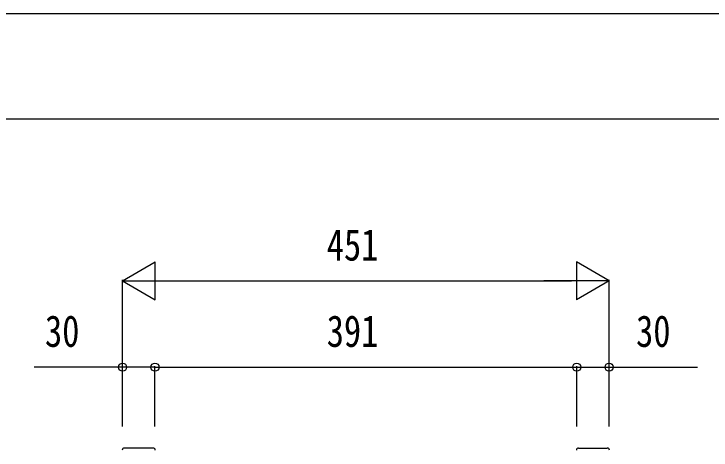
# Model space of a CAD drawing. Units: millimetres, scale not verified. Extents: x -2102 to 2102, y -1485 to 1485.
# Drawn here: x -1253 to -607, y 1081 to 1485 of the extents above; entities that cross this region are included whole.
import ezdxf
from ezdxf.enums import TextEntityAlignment as Align

# ---------------------------------------------------------------- set-up
doc = ezdxf.new("R2010")
doc.units = ezdxf.units.MM
doc.header["$LTSCALE"] = 8
for name, color, linetype in [('0-4_YKK_A1', 4, 'Continuous'), ('0-5_YKK_D', 6, 'Continuous'), ('0-6_YKK_ZWAK', 7, 'Continuous')]:
    doc.layers.add(name, color=color, linetype=linetype)
doc.styles.add('ＭＳ ゴシック', font='')
doc.styles.get('ＭＳ ゴシック').set_extended_font_data('MS Gothic')

msp = doc.modelspace()

# ---------------------------------------------------------------- linework, layer by layer
at = {"layer": '0-4_YKK_A1'}
for p, q in [((-1124.177, 1082.5), (-1150.803, 1082.5)), ((-729.801, 1082.5), (-703.175, 1082.5))]:
    msp.add_line(p, q, dxfattribs=at)
for centre, start, end in [((-1150.803, 1080.5), 90, 176.5), ((-1124.177, 1080.5), 3.5, 90), ((-729.801, 1080.5), 90, 176.5), ((-703.175, 1080.5), 3.5, 90)]:
    msp.add_arc(centre, 2, start, end, dxfattribs=at)
at = {"layer": '0-5_YKK_D'}
for p, q in [((-1152.49, 1237.5), (-1122.179, 1255)), ((-1122.179, 1220), (-1122.179, 1255)), ((-701.488, 1237.5), (-731.799, 1255)), ((-731.799, 1255), (-731.799, 1220)), ((-1152.49, 1102.5), (-1152.49, 1238.5)), ((-1152.49, 1237.5), (-1122.179, 1220)), ((-1152.49, 1237.5), (-1091.868, 1237.5)), ((-1117.49, 1237.5), (-736.488, 1237.5)), ((-701.488, 1237.5), (-762.11, 1237.5)), ((-701.488, 1237.5), (-731.799, 1220)), ((-701.488, 1102.5), (-701.488, 1238.5)), ((-1152.49, 1102.5), (-1152.49, 1158.5)), ((-1122.49, 1102.5), (-1122.49, 1158.5)), ((-1122.49, 1102.5), (-1122.49, 1158.5)), ((-1122.49, 1157.5), (-731.488, 1157.5)), ((-731.488, 1102.5), (-731.488, 1158.5)), ((-731.488, 1102.5), (-731.488, 1158.5)), ((-701.488, 1102.5), (-701.488, 1158.5))]:
    msp.add_line(p, q, dxfattribs=at)
for points in [[(-1122.49, 1157.5), (-1152.49, 1157.5), (-1234.423, 1157.5)], [(-731.488, 1157.5), (-701.488, 1157.5), (-619.555, 1157.5)]]:
    msp.add_lwpolyline(points, dxfattribs=at)
for centre in [(-1152.49, 1157.5), (-1122.49, 1157.5), (-1122.49, 1157.5), (-731.488, 1157.5), (-731.488, 1157.5), (-701.488, 1157.5)]:
    msp.add_circle(centre, 3.75, dxfattribs=at)
at = {"layer": '0-6_YKK_ZWAK'}
msp.add_line((1947.51, 1387.5), (-1952.49, 1387.5), dxfattribs=at)
msp.add_lwpolyline([(-2102.5, -1485), (2102.5, -1485), (2102.5, 1485), (-2102.5, 1485)], close=True, dxfattribs=at)

# ---------------------------------------------------------------- texts
at = {"layer": '0-5_YKK_D', "style": 'ＭＳ ゴシック', "width": 0.8}
for s, p in [('451', (-963.256, 1247.5)), ('30', (-1224.423, 1167.5)), ('391', (-963.256, 1167.5)), ('30', (-676.488, 1167.5))]:
    msp.add_text(s, height=29.33, dxfattribs=at).set_placement(p, align=Align.BOTTOM_LEFT)

doc.saveas('drawing.dxf')
